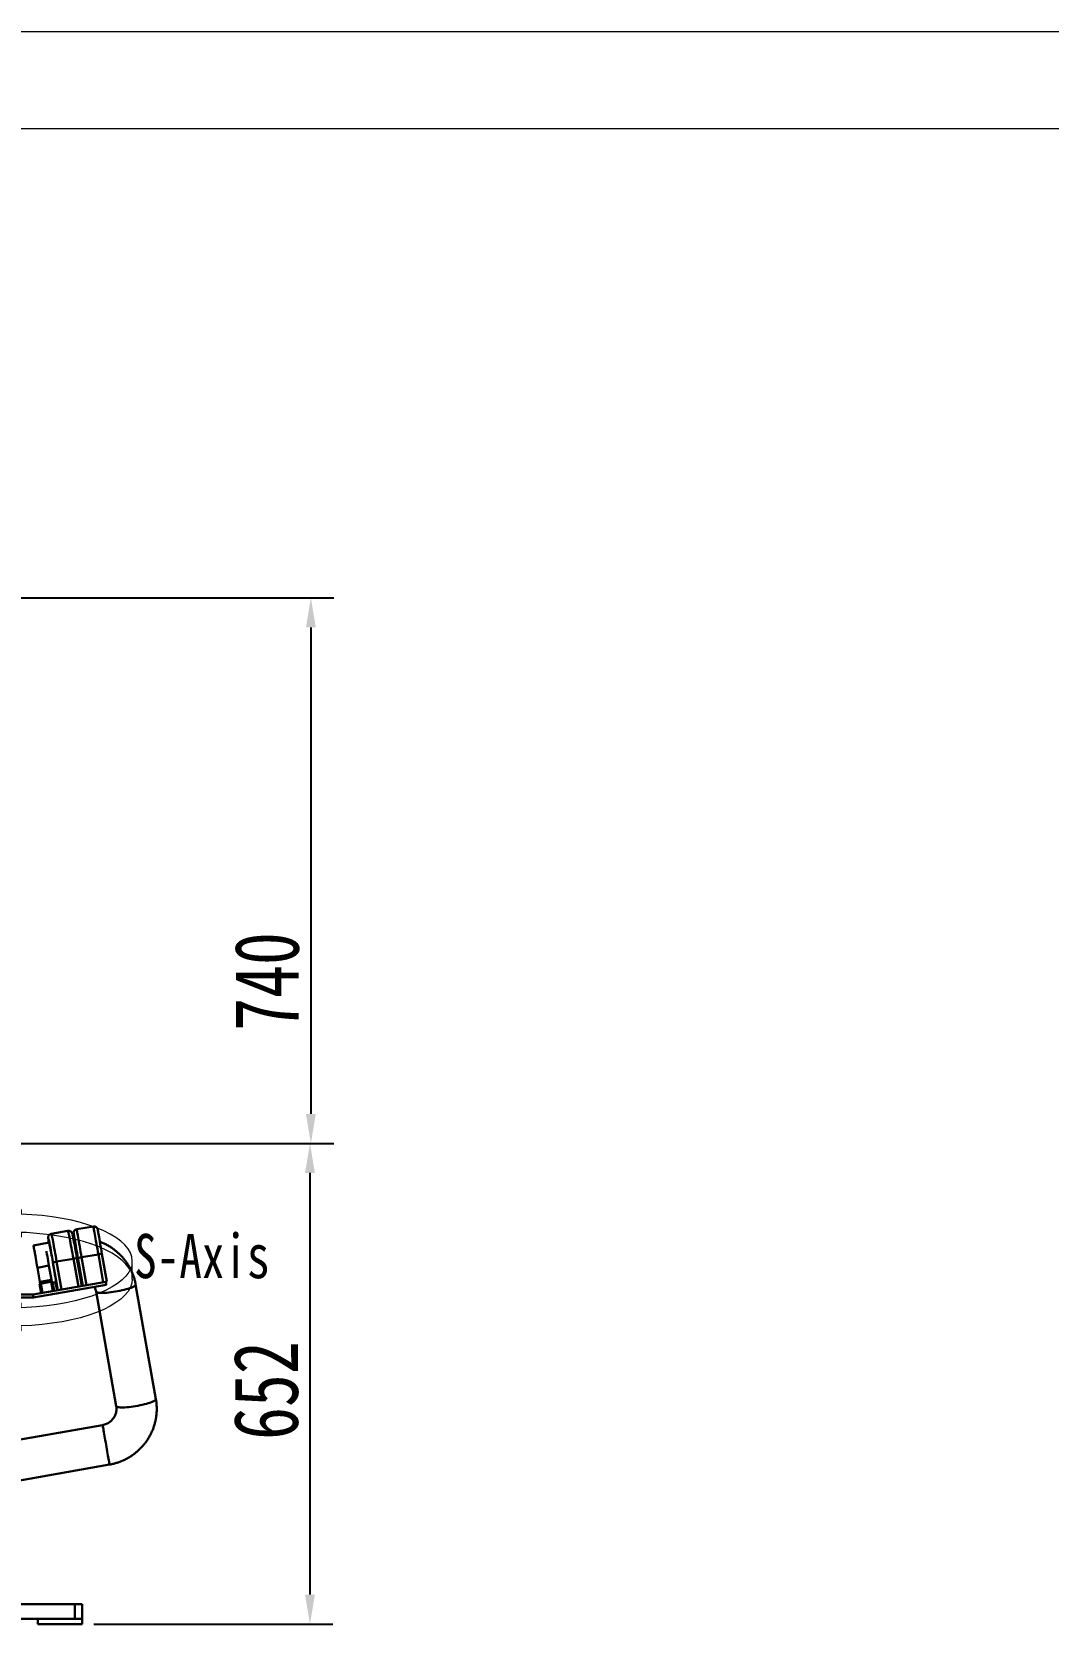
# Model space of a CAD drawing. Header units: millimetres. Extents: x 8 to 22425, y -1213 to 4973.
# Drawn here: x 2690 to 4068, y 2813 to 4973 of the extents above; entities that cross this region are included whole.
import ezdxf

# ---------------------------------------------------------------- set-up
doc = ezdxf.new("R2010")
doc.units = ezdxf.units.MM
doc.header["$PDSIZE"] = -1
doc.linetypes.add('CENTERX2', pattern=[20.32, 12.7, -2.54, 2.54, -2.54])
doc.layers.add('中心线层', color=1, linetype='CENTERX2')
doc.layers.add('文字层', color=7, linetype='Continuous', lineweight=25)
doc.styles.get("Standard").update_dxf_attribs({"font": 'hyswlongfangsong.ttf'})
doc.dimstyles.new('ISO-25', dxfattribs={"dimscale": 25, "dimtxt": 3.5, "dimasz": 1.6, "dimexe": 1.25, "dimexo": 0.625, "dimtad": 1, "dimdec": 0, "dimzin": 9, "dimdsep": 46, "dimtxsty": 'Standard', "dimcen": 2.5, "dimadec": 0, "dimazin": 2, "dimtfac": 1, "dimtdec": 0, "dimtofl": 0, "dimtmove": 0, "dimatfit": 3, "dimfxl": 1, "dimarcsym": 0})

# ---------------------------------------------------------------- blocks, each defined once
blk = doc.blocks.new('*D106')
at = {"color": 0, "lineweight": -2, "transparency": 16777216}
for p, q in [((2347.9, 4204.8), (3100, 4204.8)), ((3068.7, 4164.8), (3068.7, 3504.8)), ((2347.9, 3464.8), (3100, 3464.8))]:
    blk.add_line(p, q, dxfattribs=at)
at = {"color": 0, "transparency": 16777216}
for points in [[(3062, 4164.8), (3075.4, 4164.8), (3068.7, 4204.8)], [(3062, 3504.8), (3075.4, 3504.8), (3068.7, 3464.8)]]:
    blk.add_solid(points, dxfattribs=at)
at = {"layer": 'Defpoints', "color": 0, "transparency": 16777216}
for p in [(2332.2, 4204.8), (2332.2, 3464.8), (3068.7, 3464.8)]:
    blk.add_point(p, dxfattribs=at)
at = {"color": 0, "transparency": 16777216, "insert": (3009.3, 3684.5), "char_height": 87.5, "attachment_point": 5, "rotation": 90}
blk.add_mtext('740', dxfattribs=at)
blk = doc.blocks.new('*D159')
at = {"color": 0, "lineweight": -2, "transparency": 16777216}
for p, q in [((2347.9, 3464.8), (3098.7, 3464.8)), ((3067.5, 3424.8), (3067.5, 2852.8)), ((2774.4, 2812.8), (3098.7, 2812.8))]:
    blk.add_line(p, q, dxfattribs=at)
at = {"color": 0, "transparency": 16777216}
for points in [[(3060.8, 3424.8), (3074.2, 3424.8), (3067.5, 3464.8)], [(3060.8, 2852.8), (3074.2, 2852.8), (3067.5, 2812.8)]]:
    blk.add_solid(points, dxfattribs=at)
at = {"layer": 'Defpoints', "color": 0, "transparency": 16777216}
for p in [(2332.2, 3464.8), (2758.7, 2812.8), (3067.5, 2812.8)]:
    blk.add_point(p, dxfattribs=at)
at = {"color": 0, "transparency": 16777216, "insert": (3008.1, 3129.6), "char_height": 87.5, "attachment_point": 5, "rotation": 90}
blk.add_mtext('652', dxfattribs=at)
blk = doc.blocks.new('1111')
at = {"layer": '中心线层', "color": 0, "linetype": 'Continuous', "lineweight": 0}
for p, q in [((3648.1, -2830.9), (3672.8, -2816.6)), ((3672.8, -2816.6), (3672.8, -2823)), ((3687.1, -2823.8), (3672.8, -2823)), ((3701.1, -2825), (3687.1, -2823.8)), ((3714.8, -2826.6), (3701.1, -2825)), ((3728.1, -2828.8), (3714.8, -2826.6)), ((3740.8, -2831.3), (3728.1, -2828.8)), ((3672.8, -2854.2), (3648.1, -2830.9)), ((3672.8, -2847.7), (3672.8, -2854.2)), ((3679.6, -2848), (3672.8, -2847.8)), ((3693.6, -2849), (3679.6, -2848)), ((3707.2, -2850.4), (3693.6, -2849)), ((3720.5, -2852.2), (3707.2, -2850.4)), ((3752.9, -2834.3), (3740.8, -2831.3)), ((3764.3, -2837.7), (3752.9, -2834.3)), ((3774.9, -2841.5), (3764.3, -2837.7)), ((3784.6, -2845.6), (3774.9, -2841.5)), ((3793.4, -2850), (3784.6, -2845.6)), ((3801.1, -2854.6), (3793.4, -2850)), ((3733.4, -2854.5), (3720.5, -2852.2)), ((3745.7, -2857.2), (3733.4, -2854.5)), ((3757.3, -2860.2), (3745.7, -2857.2)), ((3768.2, -2863.7), (3757.3, -2860.2)), ((3778.4, -2867.5), (3768.2, -2863.7)), ((3787.6, -2871.7), (3778.4, -2867.5)), ((3795.9, -2876.1), (3787.6, -2871.7)), ((3807.7, -2859.6), (3801.1, -2854.6)), ((3813.2, -2864.7), (3807.7, -2859.6)), ((3817.5, -2870), (3813.2, -2864.7)), ((3820.6, -2875.4), (3817.5, -2870)), ((3803.1, -2880.8), (3795.9, -2876.1)), ((3809.4, -2885.7), (3803.1, -2880.8)), ((3814.5, -2890.8), (3809.4, -2885.7)), ((3818.4, -2896), (3814.5, -2890.8)), ((3823.1, -2892.5), (3818.4, -2901.7)), ((3822.5, -2880.9), (3820.6, -2875.4)), ((3823.1, -2886.5), (3822.5, -2880.9)), ((3823.1, -2911.2), (3823.1, -2886.5)), ((3823.1, -2911.2), (3823.1, -2886.5)), ((3809.4, -2912), (3803.1, -2916.9)), ((3814.5, -2906.9), (3809.4, -2912)), ((3818.4, -2901.7), (3814.5, -2906.9)), ((3819.5, -2898.1), (3818.4, -2896)), ((3823.1, -2911.2), (3822.5, -2916.7)), ((3757.3, -2937.4), (3745.7, -2940.5)), ((3768.2, -2934), (3757.3, -2937.4)), ((3778.4, -2930.2), (3768.2, -2934)), ((3787.6, -2926), (3778.4, -2930.2)), ((3795.9, -2921.6), (3787.6, -2926)), ((3803.1, -2916.9), (3795.9, -2921.6)), ((3813.2, -2933), (3807.7, -2938.1)), ((3817.5, -2927.7), (3813.2, -2933)), ((3820.6, -2922.2), (3817.5, -2927.7)), ((3822.5, -2916.7), (3820.6, -2922.2)), ((3672.8, -2943.4), (3648.1, -2966.7)), ((3672.8, -2949.9), (3672.8, -2943.4)), ((3679.6, -2949.7), (3672.8, -2949.9)), ((3693.6, -2948.7), (3679.6, -2949.7)), ((3707.2, -2947.3), (3693.6, -2948.7)), ((3720.5, -2945.5), (3707.2, -2947.3)), ((3733.4, -2943.2), (3720.5, -2945.5)), ((3745.7, -2940.5), (3733.4, -2943.2)), ((3774.9, -2956.2), (3764.3, -2960)), ((3784.6, -2952.1), (3774.9, -2956.2)), ((3793.4, -2947.7), (3784.6, -2952.1)), ((3801.1, -2943), (3793.4, -2947.7)), ((3807.7, -2938.1), (3801.1, -2943)), ((3648.1, -2966.7), (3672.8, -2981.1)), ((3687.1, -2973.9), (3672.8, -2974.6)), ((3672.8, -2981.1), (3672.8, -2974.6)), ((3701.1, -2972.7), (3687.1, -2973.9)), ((3714.8, -2971), (3701.1, -2972.7)), ((3728.1, -2968.9), (3714.8, -2971)), ((3740.8, -2966.3), (3728.1, -2968.9)), ((3752.9, -2963.4), (3740.8, -2966.3)), ((3764.3, -2960), (3752.9, -2963.4))]:
    blk.add_line(p, q, dxfattribs=at)

msp = doc.modelspace()

# ---------------------------------------------------------------- linework, layer by layer
at = {"color": 0, "linetype": 'Continuous', "lineweight": 0}
msp.add_line((7136.2, 4972.7), (8.2, 4972.7), dxfattribs=at)
at = {"color": 0, "linetype": 'Continuous', "lineweight": 15}
msp.add_line((7004.6, 4841.1), (139.8, 4841.1), dxfattribs=at)
at = {"color": 161, "lineweight": 30, "true_color": 0x67adff}
for p, q in [((2773.9, 3352.4), (2751.3, 3348.4)), ((2713.8, 3330.3), (2692.6, 3326.6)), ((2739.4, 3346.3), (2716.8, 3342.3)), ((2748.3, 3336.1), (2746.7, 3336)), ((2746.8, 3308.5), (2724.1, 3304.5)), ((2753.5, 3270.6), (2746.8, 3308.5)), ((2751.6, 3309.2), (2758.3, 3271.4)), ((2759.7, 3271.7), (2753, 3309.5)), ((2780.6, 3314.4), (2757.9, 3310.5)), ((2757.9, 3310.5), (2764.6, 3272.5)), ((2787.3, 3276.5), (2780.6, 3314.4)), ((2785.5, 3315.2), (2792.2, 3277.4)), ((2713.7, 3299.1), (2698, 3296.3)), ((2698, 3296.3), (2701.4, 3277.1)), ((2713.7, 3299.1), (2717.1, 3279.9)), ((2725.8, 3265.7), (2719.1, 3303.5)), ((2724.1, 3304.5), (2730.8, 3266.6)), ((2692.2, 3259.8), (2790.7, 3277.1)), ((2692.9, 3255.8), (2791.4, 3273.2)), ((2703.1, 3261.7), (2700.8, 3274.5)), ((2717.1, 3279.9), (2701.4, 3277.1)), ((2701.8, 3274.7), (2701.5, 3276.6)), ((2702.8, 3274.8), (2716.6, 3277.3)), ((2702.8, 3274.8), (2705, 3262)), ((2715.2, 3279.1), (2703.4, 3277)), ((2703.4, 3277), (2703.8, 3275)), ((2715.6, 3277.1), (2703.8, 3275)), ((2705, 3262), (2718.8, 3264.5)), ((2715.6, 3277.1), (2715.2, 3279.1)), ((2718.8, 3264.5), (2716.6, 3277.3)), ((2717.2, 3279.4), (2717.6, 3277.4)), ((2718.5, 3277.6), (2720.8, 3264.8)), ((2718.8, 3275.9), (2723.3, 3276.7)), ((2722.7, 3276.6), (2724.7, 3265.5)), ((2777.6, 3263.9), (2805, 3108.5)), ((2790.7, 3277.1), (2791.4, 3273.2)), ((2858.6, 3118), (2831.2, 3273.3)), ((2661.2, 3259.8), (2692.2, 3259.8)), ((2661.2, 3255.8), (2692.2, 3255.8)), ((2692.2, 3255.8), (2692.2, 3259.8)), ((2692.9, 3255.8), (2692.2, 3259.8)), ((2786.4, 3082.9), (2589.4, 3048.2)), ((2598.9, 2994.5), (2795.9, 3029.2)), ((2348.7, 2839.8), (2748.7, 2839.8)), ((2748.7, 2819.8), (2748.7, 2839.8)), ((2748.7, 2839.8), (2758.7, 2839.8)), ((2758.7, 2839.8), (2758.7, 2819.8)), ((2348.7, 2819.8), (2748.7, 2819.8)), ((2698.7, 2819.8), (2698.7, 2815.8)), ((2698.7, 2819.8), (2748.7, 2819.8)), ((2698.7, 2815.8), (2698.7, 2812.8)), ((2698.7, 2812.8), (2758.7, 2812.8)), ((2748.7, 2819.8), (2758.7, 2819.8)), ((2758.7, 2819.8), (2758.7, 2815.8)), ((2758.7, 2812.8), (2758.7, 2815.8))]:
    msp.add_line(p, q, dxfattribs=at)
at = {"color": 161, "lineweight": 30, "true_color": 0x67adff, "flags": 128}
for points in [[(2751.3, 3348.4), (2751.3, 3348.2), (2751.4, 3347.7), (2751.5, 3346.8), (2751.8, 3345.5), (2752, 3343.9), (2752.4, 3342.1), (2752.8, 3339.9), (2753.2, 3337.4), (2753.7, 3334.6), (2754.2, 3331.7), (2754.8, 3328.5), (2755.4, 3325.1), (2756, 3321.6), (2756.6, 3318), (2757.3, 3314.2), (2757.9, 3310.5)], [(2780.6, 3314.4), (2779.9, 3318.2), (2779.3, 3321.9), (2778.6, 3325.6), (2778, 3329.1), (2777.4, 3332.5), (2776.9, 3335.7), (2776.3, 3338.6), (2775.8, 3341.4), (2775.4, 3343.9), (2775, 3346), (2774.7, 3347.9), (2774.4, 3349.5), (2774.2, 3350.8), (2774, 3351.6), (2773.9, 3352.2), (2773.9, 3352.4)], [(2779.7, 3348.3), (2779.7, 3348.1), (2779.8, 3347.6), (2780, 3346.7), (2780.2, 3345.5), (2780.5, 3343.9), (2780.8, 3342.1), (2781.2, 3339.9), (2781.6, 3337.5), (2782.1, 3334.8), (2782.6, 3331.9), (2783.1, 3328.8), (2783.7, 3325.5), (2784.3, 3322.2), (2784.9, 3318.7), (2785.5, 3315.2)], [(2694.5, 3316), (2694.4, 3316.8), (2694, 3319.1), (2693.6, 3321.1), (2693.3, 3322.8), (2693.1, 3324.2), (2692.9, 3325.3), (2692.7, 3326.1), (2692.7, 3326.5), (2692.6, 3326.6)], [(2712.9, 3336), (2712.8, 3336.3), (2712.7, 3336.5), (2712.7, 3336.3), (2712.7, 3335.8), (2712.8, 3335.3)], [(2719.1, 3303.5), (2718.5, 3307), (2717.9, 3310.5), (2717.3, 3313.8), (2716.7, 3317.1), (2716.1, 3320.2), (2715.6, 3323.1), (2715.1, 3325.7), (2714.6, 3328.2), (2714.2, 3330.3), (2713.8, 3332.2), (2713.5, 3333.7), (2713.2, 3334.9), (2713, 3335.8), (2712.9, 3336)], [(2713.8, 3330.3), (2713.8, 3330.3), (2714, 3330), (2714.1, 3329.3), (2714.4, 3328.3), (2714.6, 3326.9), (2715, 3325.3), (2715.4, 3323.3), (2715.8, 3321.1), (2716.2, 3318.7), (2716.7, 3316.1), (2717.2, 3313.3), (2717.8, 3310.4), (2718.3, 3307.4), (2718.9, 3304.4), (2719.4, 3301.3), (2719.9, 3298.3), (2720.4, 3295.3), (2720.9, 3292.4), (2721.4, 3289.7), (2721.8, 3287.2), (2722.2, 3284.9), (2722.5, 3282.8), (2722.8, 3281), (2723, 3279.5), (2723.2, 3278.3), (2723.3, 3277.4), (2723.3, 3276.9), (2723.3, 3276.7)], [(2716.8, 3342.3), (2716.8, 3342.3), (2716.9, 3342.1), (2717, 3341.6), (2717.3, 3340.7), (2717.5, 3339.5), (2717.9, 3337.9), (2718.3, 3336), (2718.7, 3333.9), (2719.2, 3331.4), (2719.7, 3328.6), (2720.3, 3325.7), (2720.9, 3322.5), (2721.5, 3319.1), (2722.1, 3315.6), (2722.8, 3312), (2723.5, 3308.3), (2724.1, 3304.5)], [(2746.8, 3308.5), (2746.1, 3312.3), (2745.4, 3316), (2744.8, 3319.6), (2744.1, 3323.1), (2743.5, 3326.5), (2742.9, 3329.7), (2742.3, 3332.6), (2741.8, 3335.4), (2741.3, 3337.8), (2740.9, 3340), (2740.5, 3341.9), (2740.2, 3343.5), (2739.9, 3344.7), (2739.7, 3345.6), (2739.5, 3346.1), (2739.4, 3346.3)], [(2745.6, 3341.1), (2745.7, 3340.7), (2745.9, 3339.4), (2746.3, 3337.9), (2746.7, 3336), (2747.1, 3333.9), (2747.6, 3331.5), (2748.1, 3328.8), (2748.6, 3325.9), (2749.2, 3322.8), (2749.8, 3319.6), (2750.4, 3316.2), (2751, 3312.7), (2751.6, 3309.2)], [(2753, 3309.5), (2752.4, 3313), (2751.8, 3316.4), (2751.2, 3319.8), (2750.6, 3323.1), (2750.1, 3326.2), (2749.6, 3329.1), (2749.1, 3331.7), (2748.7, 3334.2), (2748.3, 3336.3), (2748, 3338.2), (2747.7, 3339.8), (2747.5, 3341), (2747.3, 3341.9), (2747.2, 3342.4), (2747.2, 3342.6)], [(2694.5, 3316), (2694.8, 3314.4), (2695.3, 3311.8), (2695.8, 3308.9), (2696.3, 3305.9), (2696.8, 3302.8), (2697.4, 3299.6), (2698, 3296.3)], [(2710.3, 3318.8), (2710.5, 3317.2), (2711, 3314.6), (2711.5, 3311.7), (2712, 3308.7), (2712.6, 3305.6), (2713.2, 3302.4), (2713.7, 3299.1)], [(2700.8, 3274.5), (2700.9, 3274.5), (2701, 3274.5), (2701.1, 3274.5), (2701.4, 3274.6), (2701.7, 3274.6), (2702, 3274.7), (2702.4, 3274.8), (2702.8, 3274.8)], [(2701.5, 3276.6), (2701.5, 3276.6), (2701.6, 3276.7), (2701.8, 3276.7), (2702, 3276.7), (2702.3, 3276.8), (2702.7, 3276.8), (2703, 3276.9), (2703.4, 3277)], [(2715.2, 3279.1), (2715.6, 3279.1), (2716, 3279.2), (2716.3, 3279.3), (2716.6, 3279.3), (2716.9, 3279.4), (2717.1, 3279.4), (2717.2, 3279.4), (2717.2, 3279.4)], [(2716.6, 3277.3), (2717, 3277.3), (2717.3, 3277.4), (2717.7, 3277.5), (2718, 3277.5), (2718.2, 3277.6), (2718.4, 3277.6), (2718.5, 3277.6), (2718.5, 3277.6)], [(2717.1, 3279.9), (2717.1, 3279.8), (2717.2, 3279.7), (2717.2, 3279.6), (2717.2, 3279.6), (2717.2, 3279.5), (2717.2, 3279.4), (2717.2, 3279.4), (2717.2, 3279.4)], [(2777.6, 3263.9), (2777.6, 3263.7), (2778, 3263.3), (2778.7, 3262.9), (2779.7, 3262.6), (2781, 3262.3), (2782.7, 3262.1), (2784.7, 3262.1), (2786.9, 3262.1), (2789.3, 3262.2), (2791.9, 3262.3), (2794.7, 3262.6), (2797.6, 3262.9), (2800.6, 3263.4), (2803.7, 3263.8), (2806.7, 3264.4), (2809.8, 3265), (2812.7, 3265.6), (2815.6, 3266.3), (2818.3, 3267), (2820.8, 3267.7), (2823.1, 3268.5), (2825.2, 3269.2), (2827, 3270), (2828.5, 3270.7), (2829.7, 3271.4), (2830.6, 3272), (2831.1, 3272.6), (2831.3, 3273.2), (2831.2, 3273.3)], [(2792.2, 3277.4), (2792.1, 3277.4), (2791.8, 3277.3), (2791.4, 3277.3), (2790.8, 3277.1), (2790.7, 3277.1)], [(2805, 3108.5), (2805, 3108.4), (2805.4, 3107.9), (2806.1, 3107.5), (2807.1, 3107.2), (2808.4, 3107), (2810.1, 3106.8), (2812, 3106.7), (2814.2, 3106.7), (2816.7, 3106.8), (2819.3, 3107), (2822.1, 3107.3), (2825, 3107.6), (2828, 3108), (2831.1, 3108.5), (2834.1, 3109), (2837.2, 3109.6), (2840.1, 3110.3), (2843, 3111), (2845.7, 3111.7), (2848.2, 3112.4), (2850.5, 3113.1), (2852.6, 3113.9), (2854.4, 3114.6), (2855.9, 3115.4), (2857.1, 3116), (2858, 3116.7), (2858.5, 3117.3), (2858.6, 3117.9), (2858.6, 3118)], [(2786.4, 3082.9), (2786.4, 3082.8), (2786.5, 3082.4), (2786.6, 3081.6), (2786.8, 3080.5), (2787.1, 3079.1), (2787.4, 3077.3), (2787.7, 3075.3), (2788.1, 3073.1), (2788.6, 3070.6), (2789, 3067.9), (2789.5, 3065.1), (2790, 3062.2), (2790.6, 3059.2), (2791.1, 3056.1), (2791.6, 3053.1), (2792.2, 3050), (2792.7, 3047.1), (2793.2, 3044.3), (2793.7, 3041.6), (2794.1, 3039.1), (2794.5, 3036.9), (2794.9, 3034.8), (2795.2, 3033.1), (2795.4, 3031.7), (2795.6, 3030.5), (2795.8, 3029.8), (2795.8, 3029.3), (2795.9, 3029.2)]]:
    msp.add_lwpolyline(points, dxfattribs=at)
at = {"color": 161, "lineweight": 30, "true_color": 0x67adff}
for centre, radius, start, end in [((2752.1, 3343.4), 5, 100, 190), ((2774.8, 3347.4), 5, 10, 100), ((2856.7, 3352.9), 144.9, 186.9633, 188.9658), ((2826.3, 3298.9), 126.9, 189.8822, 190.108), ((2692.2, 3259.8), 4, 270, 280)]:
    msp.add_arc(centre, radius, start, end, dxfattribs=at)
for points, knots in [([(2716.8, 3342.3), (2716.4, 3342.2), (2715.7, 3342), (2714.8, 3341.5), (2714, 3340.8), (2713.4, 3340.1), (2713, 3339.3), (2712.8, 3338.6), (2712.7, 3338.1), (2712.6, 3337.6), (2712.6, 3337.2), (2712.6, 3336.9), (2712.7, 3336.4), (2712.7, 3335.9), (2712.7, 3335.6)], [0, 0, 0, 0, 0.0752555, 0.1546253, 0.2265555, 0.2923904, 0.3524807, 0.4065784, 0.4559895, 0.506972, 0.5666013, 0.6467469, 0.7701208, 1, 1, 1, 1]), ([(2745.5, 3341.4), (2745.5, 3341.4), (2745.4, 3341.8), (2745.3, 3342.2), (2745.1, 3342.8), (2744.9, 3343.3), (2744.7, 3343.8), (2744.3, 3344.4), (2743.7, 3345.1), (2742.9, 3345.7), (2741.9, 3346.1), (2740.8, 3346.4), (2739.9, 3346.4), (2739.5, 3346.3), (2739.4, 3346.3)], [0, 0, 0, 0, 0.005614, 0.257801, 0.414812, 0.50259, 0.557526, 0.612707, 0.675685, 0.746462, 0.82289, 0.903514, 0.986187, 1, 1, 1, 1]), ([(2831.2, 3273.3), (2831, 3274.4), (2830.5, 3277), (2829.5, 3281.2), (2828, 3285.9), (2826.1, 3290.5), (2824, 3294.9), (2821.7, 3299.2), (2819, 3303.3), (2816.1, 3307.2), (2812.9, 3311), (2809.5, 3314.5), (2805.9, 3317.9), (2802.1, 3320.9), (2798.1, 3323.8), (2793.9, 3326.4), (2789.5, 3328.6), (2785.8, 3330.4), (2783.4, 3331.2), (2782.7, 3331.5)], [0, 0, 0, 0, 0.040602, 0.102401, 0.164204, 0.226008, 0.287814, 0.349626, 0.411447, 0.473279, 0.535124, 0.59698, 0.658856, 0.720748, 0.78266, 0.844588, 0.90654, 0.968511, 1, 1, 1, 1]), ([(2746.8, 3308.5), (2747.3, 3308.6), (2748.4, 3308.8), (2749.9, 3309), (2751, 3309.2), (2751.5, 3309.2), (2751.6, 3309.2), (2751.6, 3309.2), (2751.6, 3309.2)], [0, 0, 0, 0, 0.214603, 0.429161, 0.643827, 0.858507, 0.992193, 1, 1, 1, 1]), ([(2753, 3309.5), (2753, 3309.5), (2753, 3309.5), (2753.1, 3309.5), (2753.7, 3309.6), (2754.8, 3309.9), (2756.3, 3310.2), (2757.4, 3310.4), (2757.9, 3310.5)], [0, 0, 0, 0, 0.007807, 0.141487, 0.356202, 0.570803, 0.785412, 1, 1, 1, 1]), ([(2780.6, 3314.4), (2781.1, 3314.5), (2782.3, 3314.7), (2783.7, 3315), (2784.9, 3315.1), (2785.4, 3315.2), (2785.5, 3315.2), (2785.5, 3315.2), (2785.5, 3315.2)], [0, 0, 0, 0, 0.214577, 0.429206, 0.643802, 0.858511, 0.992193, 1, 1, 1, 1]), ([(2719.1, 3303.5), (2719.1, 3303.5), (2719.1, 3303.5), (2719.3, 3303.5), (2719.8, 3303.7), (2721, 3303.9), (2722.5, 3304.2), (2723.6, 3304.4), (2724.1, 3304.5)], [0, 0, 0, 0, 0.007809, 0.141518, 0.356191, 0.570822, 0.785416, 1, 1, 1, 1]), ([(2756.4, 3281.9), (2756.8, 3281.9), (2757.3, 3281.9), (2757.8, 3281.8), (2757.9, 3281.8)], [0, 0, 0, 0, 0.756171, 1, 1, 1, 1]), ([(2775.3, 3270.4), (2775.5, 3270), (2776.1, 3268.8), (2776.9, 3266.8), (2777.4, 3265), (2777.5, 3264), (2777.6, 3263.9)], [0, 0, 0, 0, 0.199047, 0.572791, 0.929125, 1, 1, 1, 1]), ([(2795.9, 3029.2), (2796.9, 3029.4), (2799.6, 3029.9), (2803.8, 3031), (2808.5, 3032.5), (2813.1, 3034.3), (2817.6, 3036.4), (2822, 3038.8), (2826.1, 3041.4), (2830.1, 3044.4), (2833.9, 3047.5), (2837.5, 3050.9), (2840.9, 3054.5), (2844, 3058.3), (2846.9, 3062.3), (2849.5, 3066.5), (2851.8, 3070.8), (2853.9, 3075.3), (2855.6, 3079.9), (2857.1, 3084.6), (2858.3, 3089.4), (2859.1, 3094.2), (2859.6, 3099.1), (2859.8, 3104), (2859.7, 3108.9), (2859.3, 3113.6), (2858.9, 3116.6), (2858.6, 3118)], [0, 0, 0, 0, 0.026519, 0.067364, 0.108214, 0.149063, 0.18991, 0.230752, 0.27159, 0.31242, 0.353243, 0.394056, 0.434861, 0.475652, 0.516432, 0.557199, 0.597955, 0.638696, 0.679424, 0.72014, 0.760842, 0.801534, 0.842215, 0.882887, 0.92355, 0.964207, 1, 1, 1, 1]), ([(2805, 3108.5), (2805, 3108.2), (2805.2, 3107.1), (2805.3, 3105.1), (2805.2, 3102.5), (2804.8, 3099.9), (2804, 3097.4), (2803, 3095), (2801.6, 3092.7), (2800, 3090.6), (2798.2, 3088.7), (2796.2, 3087), (2794, 3085.6), (2791.6, 3084.4), (2789.2, 3083.5), (2787.4, 3083.1), (2786.5, 3082.9), (2786.4, 3082.9)], [0, 0, 0, 0, 0.026671, 0.103164, 0.179617, 0.255843, 0.331736, 0.407215, 0.482229, 0.556757, 0.630822, 0.704456, 0.777716, 0.850671, 0.923396, 0.992093, 1, 1, 1, 1])]:
    msp.add_open_spline(points, degree=3, knots=knots, dxfattribs=at)

# ---------------------------------------------------------------- block references
at = {"layer": '文字层', "linetype": 'Continuous', "lineweight": 15}
msp.add_blockref('1111', (-996.6, 6191.9), dxfattribs=at)

# ---------------------------------------------------------------- texts
at = {"layer": '文字层', "linetype": 'Continuous', "lineweight": 15, "insert": (2829.1, 3342.1), "char_height": 60, "attachment_point": 1}
msp.add_mtext('S-Axis', dxfattribs=at)

# ---------------------------------------------------------------- dimensions: what is measured, and where the dimension line sits
for base, p1, p2, angle, picture, middle, dimtype in [((3068.7, 3464.8), (2332.2, 4204.8), (2332.2, 3464.8), 270, '*D106', (3068.7, 3684.5), 161), ((3067.5, 2812.8), (2332.2, 3464.8), (2758.7, 2812.8), 90, '*D159', (3067.5, 3129.6), 160)]:
    dim = msp.add_linear_dim(base=base, p1=p1, p2=p2, angle=angle, dimstyle='ISO-25')
    dim.commit()
    dim.dimension.update_dxf_attribs({"geometry": picture, "text_midpoint": middle, "dimtype": dimtype})

doc.saveas('drawing.dxf')
